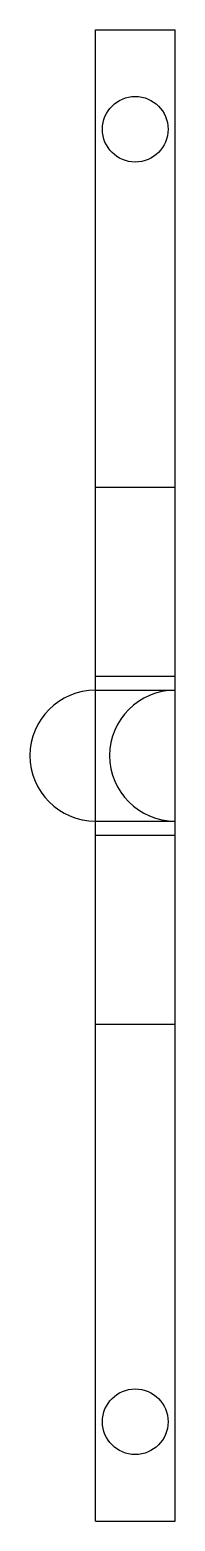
# Model space of a CAD drawing. Header units: millimetres. Extents: x 263 to 278, y 270 to 420.
import ezdxf

# ---------------------------------------------------------------- set-up
doc = ezdxf.new("R2010")
doc.units = ezdxf.units.MM
doc.layers.add('ExtruderFrontSlidingGuide', color=7, linetype='CONTINUOUS')

msp = doc.modelspace()

# ---------------------------------------------------------------- linework, layer by layer
at = {"layer": 'ExtruderFrontSlidingGuide'}
for p, q in [((270, 374, 348), (270, 420, 348)), ((270, 420, 348), (278, 420, 348)), ((270, 420, 340), (278, 420, 340)), ((270, 420, 348), (278, 420, 348)), ((270, 420, 340), (270, 420, 348)), ((270, 270, 340), (270, 420, 340)), ((270, 420, 340), (278, 420, 340)), ((270, 374, 348), (270, 420, 348)), ((270, 420, 340), (270, 420, 348)), ((270, 270, 340), (270, 420, 340)), ((278, 374, 348), (278, 420, 348)), ((278, 420, 340), (278, 420, 348)), ((278, 270, 340), (278, 420, 340)), ((278, 270, 340), (278, 420, 340)), ((278, 420, 340), (278, 420, 348)), ((278, 374, 348), (278, 420, 348)), ((277.3, 410, 340), (277.3, 410, 348)), ((277.3, 410, 340), (277.3, 410, 348)), ((270, 355, 416), (270, 374, 416)), ((270, 374, 416), (278, 374, 416)), ((270, 374, 348), (278, 374, 348)), ((270, 374, 416), (278, 374, 416)), ((270, 374, 348), (270, 374, 416)), ((270, 374, 348), (278, 374, 348)), ((270, 355, 416), (270, 374, 416)), ((270, 374, 348), (270, 374, 416)), ((278, 355, 416), (278, 374, 416)), ((278, 374, 348), (278, 374, 416)), ((278, 374, 348), (278, 374, 416)), ((278, 355, 416), (278, 374, 416)), ((270, 353.58, 398), (270, 355, 398)), ((270, 355, 398), (278, 355, 398)), ((270, 355, 398), (278, 355, 398)), ((270, 355, 416), (278, 355, 416)), ((270, 355, 398), (270, 355, 416)), ((270, 355, 416), (278, 355, 416)), ((270, 353.58, 398), (270, 355, 398)), ((270, 355, 398), (270, 355, 416)), ((278, 353.58, 398), (278, 355, 398)), ((278, 355, 398), (278, 355, 416)), ((278, 355, 398), (278, 355, 416)), ((278, 353.58, 398), (278, 355, 398)), ((270, 353.58, 398), (278, 353.58, 398)), ((270, 353.58, 398), (278, 353.58, 398)), ((270, 339, 398), (270, 340.42, 398)), ((270, 340.42, 398), (278, 340.42, 398)), ((270, 340.42, 398), (278, 340.42, 398)), ((270, 339, 398), (270, 340.42, 398)), ((270, 320, 416), (270, 339, 416)), ((270, 339, 416), (278, 339, 416)), ((270, 339, 398), (278, 339, 398)), ((270, 339, 416), (278, 339, 416)), ((270, 339, 398), (270, 339, 416)), ((270, 339, 398), (278, 339, 398)), ((270, 320, 416), (270, 339, 416)), ((270, 339, 398), (270, 339, 416)), ((278, 339, 398), (278, 340.42, 398)), ((278, 339, 398), (278, 340.42, 398)), ((278, 320, 416), (278, 339, 416)), ((278, 339, 398), (278, 339, 416)), ((278, 339, 398), (278, 339, 416)), ((278, 320, 416), (278, 339, 416)), ((270, 320, 348), (278, 320, 348)), ((270, 320, 416), (278, 320, 416)), ((270, 320, 348), (270, 320, 416)), ((270, 320, 416), (278, 320, 416)), ((270, 270, 348), (270, 320, 348)), ((270, 320, 348), (278, 320, 348)), ((270, 320, 348), (270, 320, 416)), ((270, 270, 348), (270, 320, 348)), ((278, 320, 348), (278, 320, 416)), ((278, 270, 348), (278, 320, 348)), ((278, 320, 348), (278, 320, 416)), ((278, 270, 348), (278, 320, 348)), ((277.3, 280, 340), (277.3, 280, 348)), ((277.3, 280, 340), (277.3, 280, 348)), ((270, 270, 348), (278, 270, 348)), ((270, 270, 340), (278, 270, 340)), ((270, 270, 348), (278, 270, 348)), ((270, 270, 340), (270, 270, 348)), ((270, 270, 340), (278, 270, 340)), ((270, 270, 340), (270, 270, 348)), ((278, 270, 340), (278, 270, 348)), ((278, 270, 340), (278, 270, 348))]:
    msp.add_line(p, q, dxfattribs=at)
for centre in [(274, 410, 348), (274, 410, 340), (274, 410, 348), (274, 410, 340), (274, 280, 348), (274, 280, 340), (274, 280, 348), (274, 280, 340)]:
    msp.add_circle(centre, 3.3, dxfattribs=at)
for centre in [(270, 347, 382), (270, 347, 382), (278, 347, 382), (278, 347, 382)]:
    msp.add_arc(centre, 6.58, 90, -90, dxfattribs=at)

doc.saveas('drawing.dxf')
